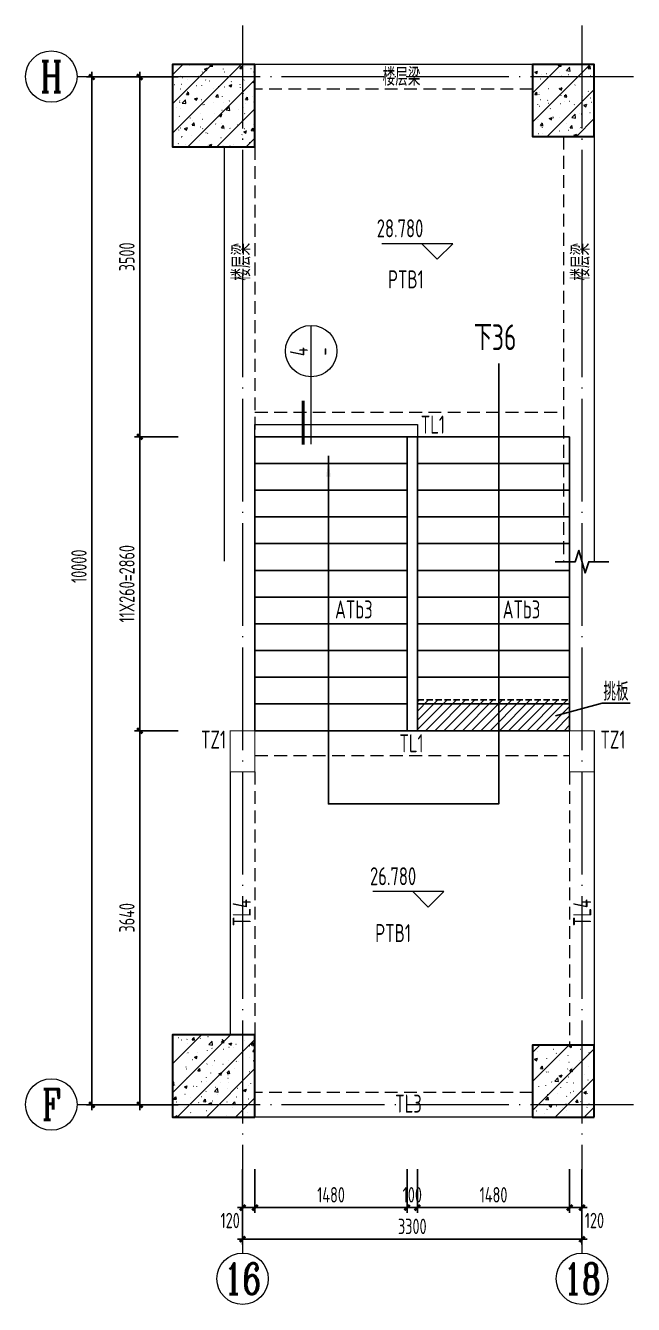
# Model space of a CAD drawing. Extents: x 56246 to 893198, y -950445 to -423535.
# Drawn here: x 514394 to 520304, y -491676 to -479235 of the extents above; entities that cross this region are included whole.
import ezdxf
from ezdxf.enums import TextEntityAlignment as Align

# ---------------------------------------------------------------- set-up
doc = ezdxf.new("R2010")
doc.units = 0
doc.header["$LTSCALE"] = 500
for name, pattern in [('CONTINOUS', [0]), ('DASH', [0.35, 0.25, -0.1]), ('DOTE', [2.42, 2, -0.2, 0.02, -0.2]), ('HIDDEN', [0.375, 0.25, -0.125])]:
    doc.linetypes.add(name, pattern=pattern)
for name, color, linetype, lineweight in [('0S-板-上层柱线', 6, 'Continuous', 18), ('0S-柱-线', 50, 'Continuous', 30), ('0S-梁-不可见', 4, 'HIDDEN', 18), ('0S-梁-线', 5, 'Continuous', 18), ('0S-楼梯-尺寸', 21, 'Continuous', 13), ('0S-楼梯-平面线脚', 3, 'Continuous', 18), ('0S-楼梯-文字', 4, 'Continuous', 20), ('0S-轴线', 1, 'DOTE', 13), ('0S-轴线尺寸', 6, 'CONTINOUS', 18), ('0S-轴线编号', 6, 'CONTINOUS', 18), ('上层柱线', 6, 'Continuous', 18)]:
    doc.layers.add(name, color=color, linetype=linetype, lineweight=lineweight)
for name, color, linetype in [('AXIS_TEXT', 7, 'Continuous'), ('PUB_DIM', 3, 'Continuous'), ('STAIR', 4, 'Continuous'), ('TEXT_LT', 90, 'Continuous'), ('THIN', 7, 'Continuous')]:
    doc.layers.add(name, color=color, linetype=linetype)
doc.styles.add('TSSD_Axis', font='complex.shx', dxfattribs={"width": 0.7, "bigfont": 'hztxt.shx'})
doc.styles.add('TSSD_DIMENSION', font='tssdeng.shx', dxfattribs={"width": 0.7, "bigfont": 'Hztxt.shx'})
doc.styles.add('TSSD_Rein', font='Tssdeng.shx', dxfattribs={"width": 0.7, "bigfont": 'hztxt.shx'})
doc.dimstyles.new('TSSD_50_50', dxfattribs={"dimtxt": 150, "dimasz": 50, "dimexe": 50, "dimexo": 125, "dimgap": 50, "dimtad": 1, "dimdec": 0, "dimzin": 0, "dimdsep": 46, "dimtxsty": 'TSSD_DIMENSION', "dimblk": 'ARCHTICK', "dimblk1": 'ARCHTICK', "dimblk2": 'ARCHTICK', "dimcen": 0, "dimdle": 50, "dimclrt": 7, "dimadec": 0, "dimazin": 0, "dimtfac": 1, "dimtdec": 0, "dimtix": 1, "dimtmove": 2, "dimatfit": 3, "dimfxl": 1, "dimtolj": 1, "dimtzin": 0, "dimarcsym": 0})
pattern_1 = [(45, (72062.94, 38189.64), (-141.421356, 141.421356), []), (50, (72062.94, 38189.64), (286.90407, -25.10085), [30, -330]), (355, (72062.94, 38189.64), (-55.50053, 300.87685), [24, -264]), (100.4514, (72086.85, 38187.55), (231.40375, 275.77582), [25.49608, -280.45684]), (46.1842, (72062.94, 38269.64), (426.89642, -66.2076), [45, -495]), (96.6356, (72098.5, 38264.12), (373.86508, 389.64715), [38.24412, -420.6852]), (351.1842, (72062.94, 38269.64), (373.86478, 389.64744), [36, -396]), (21, (72102.94, 38249.64), (238.76282, -161.04756), [30, -330]), (326, (72102.94, 38249.64), (97.32613, 290.06002), [24, -264]), (71.4514, (72122.84, 38236.22), (336.08905, 129.0122), [25.49608, -280.45684]), (37.5, (72062.94, 38189.64), (4.863942, 133.157542), [2, -260.8, 2, -268, 2, -265]), (7.5, (72062.94, 38189.64), (105.227815, 157.764685), [2, -152.8, 2, -254.8, 2, -101]), (327.5, (71973.74, 38189.64), (213.528974, -9.021949), [2, -100, 2, -312, 2, -414]), (317.5, (71933.74, 38189.64), (233.27447, 40.041993), [2, -130, 2, -207.2, 2, -294])]

# ---------------------------------------------------------------- blocks, each defined once
blk = doc.blocks.new('_ArchTick')
at = {"color": 0, "linetype": 'ByBlock', "const_width": 0.5}
blk.add_lwpolyline([(-0.53, -0.53), (0.53, 0.53)], dxfattribs=at)
blk = doc.blocks.new('*D911')
at = {"layer": '0S-轴线尺寸', "color": 0, "lineweight": -2, "transparency": 16777216}
for p, q in [((516504, -490360), (516504, -491092)), ((519804, -490360), (519804, -491092)), ((519854, -491042), (516454, -491042))]:
    blk.add_line(p, q, dxfattribs=at)
at = {"layer": 'Defpoints', "color": 0, "transparency": 16777216}
for p in [(516504, -490235), (519804, -490235), (516504, -491042)]:
    blk.add_point(p, dxfattribs=at)
at = {"layer": '0S-轴线尺寸', "color": 0, "lineweight": -2, "transparency": 16777216, "xscale": 50, "yscale": 50, "zscale": 50, "rotation": 180}
blk.add_blockref('_ArchTick', (516504, -491042), dxfattribs=at)
at = {"layer": '0S-轴线尺寸', "color": 0, "lineweight": -2, "transparency": 16777216, "xscale": 50, "yscale": 50, "zscale": 50}
blk.add_blockref('_ArchTick', (519804, -491042), dxfattribs=at)
at = {"layer": '0S-轴线尺寸', "color": 7, "transparency": 16777216, "insert": (518154, -490917), "char_height": 150, "attachment_point": 5, "style": 'TSSD_DIMENSION'}
blk.add_mtext('\\A1;3300', dxfattribs=at)
blk = doc.blocks.new('*D912')
at = {"layer": '0S-轴线尺寸', "color": 0, "lineweight": -2, "transparency": 16777216}
for p, q in [((515879, -479735), (514988, -479735)), ((515038, -479685), (515038, -489785)), ((515879, -489735), (514988, -489735))]:
    blk.add_line(p, q, dxfattribs=at)
at = {"layer": 'Defpoints', "color": 0, "transparency": 16777216}
for p in [(516004, -479735), (515038, -489735), (516004, -489735)]:
    blk.add_point(p, dxfattribs=at)
at = {"layer": '0S-轴线尺寸', "color": 0, "lineweight": -2, "transparency": 16777216, "xscale": 50, "yscale": 50, "zscale": 50}
for p, rotation in [((515038, -479735), 90), ((515038, -489735), 270)]:
    blk.add_blockref('_ArchTick', p, dxfattribs=dict(at, rotation=rotation))
at = {"layer": '0S-轴线尺寸', "color": 7, "transparency": 16777216, "insert": (514913, -484495), "char_height": 150, "attachment_point": 5, "rotation": 90, "style": 'TSSD_DIMENSION'}
blk.add_mtext('\\A1;10000', dxfattribs=at)
blk = doc.blocks.new('*D913')
at = {"layer": '0S-轴线尺寸', "color": 0, "lineweight": -2, "transparency": 16777216}
for p, q in [((518204, -490360), (518204, -490785)), ((519684, -490360), (519684, -490785)), ((518154, -490735), (519734, -490735))]:
    blk.add_line(p, q, dxfattribs=at)
at = {"layer": 'Defpoints', "color": 0, "transparency": 16777216}
for p in [(518204, -490235), (519684, -490235), (519684, -490735)]:
    blk.add_point(p, dxfattribs=at)
at = {"layer": '0S-轴线尺寸', "color": 0, "lineweight": -2, "transparency": 16777216, "xscale": 50, "yscale": 50, "zscale": 50, "rotation": 180}
blk.add_blockref('_ArchTick', (518204, -490735), dxfattribs=at)
at = {"layer": '0S-轴线尺寸', "color": 0, "lineweight": -2, "transparency": 16777216, "xscale": 50, "yscale": 50, "zscale": 50}
blk.add_blockref('_ArchTick', (519684, -490735), dxfattribs=at)
at = {"layer": '0S-轴线尺寸', "color": 7, "transparency": 16777216, "insert": (518944, -490610), "char_height": 150, "attachment_point": 5, "style": 'TSSD_DIMENSION'}
blk.add_mtext('\\A1;1480', dxfattribs=at)
blk = doc.blocks.new('*D914')
at = {"layer": '0S-轴线尺寸', "color": 0, "lineweight": -2, "transparency": 16777216}
for p, q in [((519684, -490360), (519684, -490785)), ((519804, -490360), (519804, -490785)), ((519634, -490735), (519854, -490735))]:
    blk.add_line(p, q, dxfattribs=at)
at = {"layer": 'Defpoints', "color": 0, "transparency": 16777216}
for p in [(519684, -490235), (519804, -490235), (519804, -490735)]:
    blk.add_point(p, dxfattribs=at)
at = {"layer": '0S-轴线尺寸', "color": 0, "lineweight": -2, "transparency": 16777216, "xscale": 50, "yscale": 50, "zscale": 50, "rotation": 180}
blk.add_blockref('_ArchTick', (519684, -490735), dxfattribs=at)
at = {"layer": '0S-轴线尺寸', "color": 0, "lineweight": -2, "transparency": 16777216, "xscale": 50, "yscale": 50, "zscale": 50}
blk.add_blockref('_ArchTick', (519804, -490735), dxfattribs=at)
at = {"layer": '0S-轴线尺寸', "color": 7, "transparency": 16777216, "insert": (519925, -490860), "char_height": 150, "attachment_point": 5, "style": 'TSSD_DIMENSION'}
blk.add_mtext('\\A1;120', dxfattribs=at)
blk = doc.blocks.new('*D915')
at = {"layer": '0S-轴线尺寸', "color": 0, "lineweight": -2, "transparency": 16777216}
for p, q in [((515504, -489785), (515504, -486045)), ((515879, -486095), (515454, -486095)), ((515879, -489735), (515454, -489735))]:
    blk.add_line(p, q, dxfattribs=at)
at = {"layer": 'Defpoints', "color": 0, "transparency": 16777216}
for p in [(515504, -486095), (516004, -486095), (516004, -489735)]:
    blk.add_point(p, dxfattribs=at)
at = {"layer": '0S-轴线尺寸', "color": 0, "lineweight": -2, "transparency": 16777216, "xscale": 50, "yscale": 50, "zscale": 50}
for p, rotation in [((515504, -486095), 90), ((515504, -489735), 270)]:
    blk.add_blockref('_ArchTick', p, dxfattribs=dict(at, rotation=rotation))
at = {"layer": '0S-轴线尺寸', "color": 7, "transparency": 16777216, "insert": (515379, -487915), "char_height": 150, "attachment_point": 5, "rotation": 90, "style": 'TSSD_DIMENSION'}
blk.add_mtext('\\A1;3640', dxfattribs=at)
blk = doc.blocks.new('*D916')
at = {"layer": '0S-轴线尺寸', "color": 0, "lineweight": -2, "transparency": 16777216}
for p, q in [((518104, -490360), (518104, -490785)), ((518204, -490360), (518204, -490785)), ((518104, -490735), (518054, -490735)), ((518104, -490735), (518204, -490735)), ((518204, -490735), (518254, -490735))]:
    blk.add_line(p, q, dxfattribs=at)
at = {"layer": 'Defpoints', "color": 0, "transparency": 16777216}
for p in [(518104, -490235), (518204, -490235), (518204, -490735)]:
    blk.add_point(p, dxfattribs=at)
at = {"layer": '0S-轴线尺寸', "color": 0, "lineweight": -2, "transparency": 16777216, "xscale": 50, "yscale": 50, "zscale": 50}
blk.add_blockref('_ArchTick', (518104, -490735), dxfattribs=at)
at = {"layer": '0S-轴线尺寸', "color": 0, "lineweight": -2, "transparency": 16777216, "xscale": 50, "yscale": 50, "zscale": 50, "rotation": 180}
blk.add_blockref('_ArchTick', (518204, -490735), dxfattribs=at)
at = {"layer": '0S-轴线尺寸', "color": 7, "transparency": 16777216, "insert": (518154, -490610), "char_height": 150, "attachment_point": 5, "style": 'TSSD_DIMENSION'}
blk.add_mtext('\\A1;100', dxfattribs=at)
blk = doc.blocks.new('*D917')
at = {"layer": '0S-轴线尺寸', "color": 0, "lineweight": -2, "transparency": 16777216}
for p, q in [((516624, -490360), (516624, -490785)), ((518104, -490360), (518104, -490785)), ((516574, -490735), (518154, -490735))]:
    blk.add_line(p, q, dxfattribs=at)
at = {"layer": 'Defpoints', "color": 0, "transparency": 16777216}
for p in [(516624, -490235), (518104, -490235), (518104, -490735)]:
    blk.add_point(p, dxfattribs=at)
at = {"layer": '0S-轴线尺寸', "color": 0, "lineweight": -2, "transparency": 16777216, "xscale": 50, "yscale": 50, "zscale": 50, "rotation": 180}
blk.add_blockref('_ArchTick', (516624, -490735), dxfattribs=at)
at = {"layer": '0S-轴线尺寸', "color": 0, "lineweight": -2, "transparency": 16777216, "xscale": 50, "yscale": 50, "zscale": 50}
blk.add_blockref('_ArchTick', (518104, -490735), dxfattribs=at)
at = {"layer": '0S-轴线尺寸', "color": 7, "transparency": 16777216, "insert": (517364, -490610), "char_height": 150, "attachment_point": 5, "style": 'TSSD_DIMENSION'}
blk.add_mtext('\\A1;1480', dxfattribs=at)
blk = doc.blocks.new('*D918')
at = {"layer": '0S-轴线尺寸', "color": 0, "lineweight": -2, "transparency": 16777216}
for p, q in [((516504, -490360), (516504, -490785)), ((516624, -490360), (516624, -490785)), ((516454, -490735), (516674, -490735))]:
    blk.add_line(p, q, dxfattribs=at)
at = {"layer": 'Defpoints', "color": 0, "transparency": 16777216}
for p in [(516504, -490235), (516624, -490235), (516624, -490735)]:
    blk.add_point(p, dxfattribs=at)
at = {"layer": '0S-轴线尺寸', "color": 0, "lineweight": -2, "transparency": 16777216, "xscale": 50, "yscale": 50, "zscale": 50, "rotation": 180}
blk.add_blockref('_ArchTick', (516504, -490735), dxfattribs=at)
at = {"layer": '0S-轴线尺寸', "color": 0, "lineweight": -2, "transparency": 16777216, "xscale": 50, "yscale": 50, "zscale": 50}
blk.add_blockref('_ArchTick', (516624, -490735), dxfattribs=at)
at = {"layer": '0S-轴线尺寸', "color": 7, "transparency": 16777216, "insert": (516383, -490860), "char_height": 150, "attachment_point": 5, "style": 'TSSD_DIMENSION'}
blk.add_mtext('\\A1;120', dxfattribs=at)
blk = doc.blocks.new('*D919')
at = {"layer": '0S-轴线尺寸', "color": 0, "lineweight": -2, "transparency": 16777216}
for p, q in [((515879, -479735), (515454, -479735)), ((515504, -483285), (515504, -479685)), ((515879, -483235), (515454, -483235))]:
    blk.add_line(p, q, dxfattribs=at)
at = {"layer": 'Defpoints', "color": 0, "transparency": 16777216}
for p in [(515504, -479735), (516004, -479735), (516004, -483235)]:
    blk.add_point(p, dxfattribs=at)
at = {"layer": '0S-轴线尺寸', "color": 0, "lineweight": -2, "transparency": 16777216, "xscale": 50, "yscale": 50, "zscale": 50}
for p, rotation in [((515504, -479735), 90), ((515504, -483235), 270)]:
    blk.add_blockref('_ArchTick', p, dxfattribs=dict(at, rotation=rotation))
at = {"layer": '0S-轴线尺寸', "color": 7, "transparency": 16777216, "insert": (515379, -481485), "char_height": 150, "attachment_point": 5, "rotation": 90, "style": 'TSSD_DIMENSION'}
blk.add_mtext('\\A1;3500', dxfattribs=at)
blk = doc.blocks.new('*D920')
at = {"layer": '0S-轴线尺寸', "color": 0, "lineweight": -2, "transparency": 16777216}
for p, q in [((515504, -486145), (515504, -483185)), ((515879, -483235), (515454, -483235)), ((515879, -486095), (515454, -486095))]:
    blk.add_line(p, q, dxfattribs=at)
at = {"layer": 'Defpoints', "color": 0, "transparency": 16777216}
for p in [(515504, -483235), (516004, -483235), (516004, -486095)]:
    blk.add_point(p, dxfattribs=at)
at = {"layer": '0S-轴线尺寸', "color": 0, "lineweight": -2, "transparency": 16777216, "xscale": 50, "yscale": 50, "zscale": 50}
for p, rotation in [((515504, -483235), 90), ((515504, -486095), 270)]:
    blk.add_blockref('_ArchTick', p, dxfattribs=dict(at, rotation=rotation))
at = {"layer": '0S-轴线尺寸', "color": 7, "transparency": 16777216, "insert": (515379, -484665), "char_height": 150, "attachment_point": 5, "rotation": 90, "style": 'TSSD_DIMENSION'}
blk.add_mtext('\\A1;11X260=2860', dxfattribs=at)
blk = doc.blocks.new('ts_axno')
at = {"color": 0, "linetype": 'ByBlock', "lineweight": -2}
blk.add_circle((0, 0), 0.5, dxfattribs=at)
at = {"color": 0, "linetype": 'ByBlock', "lineweight": -2, "style": 'TSSD_Axis', "width": 0.7}
blk.add_attdef('A', text='', height=0.6, dxfattribs=at).set_placement((0, 0), align=Align.MIDDLE_CENTER)
blk = doc.blocks.new('_ARROW')
blk.add_solid([(0, 0), (-1, 0.1), (-1, -0.1)])

msp = doc.modelspace()

# ---------------------------------------------------------------- hatches: boundary and pattern name
h = msp.add_hatch()
h.set_pattern_fill('ANSI31', color=256, scale=20)
h.set_pattern_definition([(45, (198410.71, -15703.795), (-44.9012806, 44.9012806), [])])
h.paths.add_polyline_path([(519683.8443, -486094.8128), (518203.8443, -486094.8128), (518203.8443, -485794.8128), (519683.8443, -485794.8128)])
at = {"layer": '上层柱线'}
h = msp.add_hatch(dxfattribs=at)
h.set_pattern_fill('钢筋混凝土', color=256, scale=40, pattern_type=2)
h.set_pattern_definition(pattern_1)
h.paths.add_polyline_path([(516623.8443, -480414.8128), (516623.8443, -479614.8128), (515823.8443, -479614.8128), (515823.8443, -480414.8128)])
h = msp.add_hatch(dxfattribs=at)
h.set_pattern_fill('钢筋混凝土', color=256, scale=40, pattern_type=2)
h.set_pattern_definition(pattern_1)
h.paths.add_polyline_path([(519923.8443, -480314.8128), (519923.8443, -479614.8128), (519323.8443, -479614.8128), (519323.8443, -480314.8128)])
h = msp.add_hatch(dxfattribs=at)
h.set_pattern_fill('钢筋混凝土', color=256, scale=40, pattern_type=2)
h.set_pattern_definition([(45, (72062.94, 38469.64), (-141.421356, 141.421356), []), (50, (72062.94, 38469.64), (286.90407, -25.10085), [30, -330]), (355, (72062.94, 38469.64), (-55.50053, 300.87685), [24, -264]), (100.4514, (72086.85, 38467.55), (231.40375, 275.77582), [25.49608, -280.45684]), (46.1842, (72062.94, 38549.64), (426.89642, -66.2076), [45, -495]), (96.6356, (72098.5, 38544.12), (373.86508, 389.64715), [38.24412, -420.6852]), (351.1842, (72062.94, 38549.64), (373.86478, 389.64744), [36, -396]), (21, (72102.94, 38529.64), (238.76282, -161.04756), [30, -330]), (326, (72102.94, 38529.64), (97.32613, 290.06002), [24, -264]), (71.4514, (72122.84, 38516.22), (336.08905, 129.0122), [25.49608, -280.45684]), (37.5, (72062.94, 38469.64), (4.863942, 133.157542), [2, -260.8, 2, -268, 2, -265]), (7.5, (72062.94, 38469.64), (105.227815, 157.764685), [2, -152.8, 2, -254.8, 2, -101]), (327.5, (71973.74, 38469.64), (213.528974, -9.021949), [2, -100, 2, -312, 2, -414]), (317.5, (71933.74, 38469.64), (233.27447, 40.041993), [2, -130, 2, -207.2, 2, -294])])
h.paths.add_polyline_path([(516623.8443, -489854.8148), (516623.8443, -489054.8148), (515823.8443, -489054.8148), (515823.8443, -489854.8148)])
h = msp.add_hatch(dxfattribs=at)
h.set_pattern_fill('钢筋混凝土', color=256, scale=40, pattern_type=2)
h.set_pattern_definition(pattern_1)
h.paths.add_polyline_path([(519923.8443, -489854.8148), (519923.8443, -489154.8148), (519323.8443, -489154.8148), (519323.8443, -489854.8148)])

# ---------------------------------------------------------------- linework, layer by layer
at = {"linetype": 'DASH', "ltscale": 0.5}
msp.add_lwpolyline([(519683.8443, -486094.8128), (518203.8443, -486094.8128), (518203.8443, -485794.8128), (519683.8443, -485794.8128)], close=True, dxfattribs=at)
at = {"layer": '0S-板-上层柱线', "const_width": 10}
for points in [[(516383.8443, -486094.8128), (516623.8443, -486094.8128), (516623.8443, -486494.8128), (516383.8443, -486494.8128)], [(519683.8443, -486094.8128), (519923.8443, -486094.8128), (519923.8443, -486494.8128), (519683.8443, -486494.8128)]]:
    msp.add_lwpolyline(points, close=True, dxfattribs=at)
at = {"layer": '0S-柱-线'}
for points in [[(516623.8443, -480414.8128), (516623.8443, -479614.8128), (515823.8443, -479614.8128), (515823.8443, -480414.8128)], [(519923.8443, -480314.8128), (519923.8443, -479614.8128), (519323.8443, -479614.8128), (519323.8443, -480314.8128)], [(516623.8443, -489854.8148), (516623.8443, -489054.8148), (515823.8443, -489054.8148), (515823.8443, -489854.8148)], [(519923.8443, -489854.8148), (519923.8443, -489154.8148), (519323.8443, -489154.8148), (519323.8443, -489854.8148)]]:
    msp.add_lwpolyline(points, close=True, dxfattribs=at)
at = {"layer": '0S-梁-不可见'}
for p, q in [((519323.8443, -479854.8128), (516623.8443, -479854.8128)), ((519623.8443, -480314.8128), (519623.8443, -484450.3213)), ((516623.8443, -480414.8128), (516623.8443, -484446.3637)), ((516623.8443, -482994.8128), (519623.8443, -482994.8128)), ((516623.8443, -486334.8128), (519683.8443, -486334.8128)), ((516623.8443, -486494.8128), (516623.8443, -489054.8148)), ((519683.8443, -486494.8128), (519683.8443, -489154.8148)), ((519323.8443, -489614.8128), (516623.8443, -489614.8128))]:
    msp.add_line(p, q, dxfattribs=at)
at = {"layer": '0S-梁-线'}
for p, q in [((519323.8443, -479614.8128), (516623.8443, -479614.8128)), ((519923.8443, -480314.8128), (519923.8443, -484450.3213)), ((516323.8443, -480414.8128), (516323.8443, -484446.3637)), ((516623.8443, -483234.8128), (519623.8443, -483234.8128)), ((516623.8443, -486094.8128), (519683.8443, -486094.8128)), ((516383.8443, -486494.8128), (516383.8443, -489054.8148)), ((519923.8443, -486494.8128), (519923.8443, -489154.8148)), ((519323.8443, -489854.8128), (516623.8443, -489854.8128))]:
    msp.add_line(p, q, dxfattribs=at)
at = {"layer": '0S-楼梯-尺寸'}
msp.add_line((517170.6604, -483307.9387), (517170.6604, -482151.7054), dxfattribs=at)
at = {"layer": '0S-楼梯-尺寸', "const_width": 30}
msp.add_lwpolyline([(517092.1448, -483312.643), (517092.1448, -482884.2834)], dxfattribs=at)
at = {"layer": '0S-楼梯-尺寸'}
msp.add_circle((517170.6604, -482401.7054), 250, dxfattribs=at)
at = {"layer": '0S-楼梯-平面线脚'}
msp.add_lwpolyline([(516623.8443, -483234.8128), (516623.8443, -483114.8128), (518203.8443, -483114.8128), (518203.8443, -483234.8128)], close=True, dxfattribs=at)
at = {"layer": '0S-楼梯-文字'}
for p, q in [((518396.7461, -481357.2073), (517856.7461, -481357.2073)), ((518246.7461, -481357.2073), (518396.7461, -481507.2073)), ((518546.7461, -481357.2073), (518246.7461, -481357.2073)), ((518396.7461, -481507.2073), (518546.7461, -481357.2073)), ((518309.6097, -487660.2374), (517769.6097, -487660.2374)), ((518159.6097, -487660.2374), (518309.6097, -487810.2374)), ((518459.6097, -487660.2374), (518159.6097, -487660.2374)), ((518309.6097, -487810.2374), (518459.6097, -487660.2374))]:
    msp.add_line(p, q, dxfattribs=at)
at = {"layer": '0S-轴线'}
for p, q in [((516503.8443, -479234.8128), (516503.8443, -490234.8128)), ((519803.8443, -479234.8128), (519803.8443, -490234.8128)), ((520303.8443, -479734.8128), (516003.8443, -479734.8128)), ((520303.8443, -489734.8128), (516003.8443, -489734.8128))]:
    msp.add_line(p, q, dxfattribs=at)
at = {"layer": '0S-轴线尺寸'}
for p, q in [((516503.8443, -490234.8128), (516503.8443, -491176.3969)), ((519803.8443, -490234.8128), (519803.8443, -491176.3969))]:
    msp.add_line(p, q, dxfattribs=at)
at = {"layer": '0S-轴线编号'}
for p, q in [((516003.8443, -479734.8128), (514894.1784, -479734.8128)), ((516003.8443, -489734.8128), (514894.1784, -489734.8128))]:
    msp.add_line(p, q, dxfattribs=at)
at = {"layer": 'PUB_DIM'}
msp.add_lwpolyline([(517338.8443, -483422.0592), (517338.8443, -486806.3511), (518993.7977, -486806.3511), (518993.7977, -482523.573)], dxfattribs=at)
at = {"layer": 'STAIR'}
for p, q in [((518103.8443, -483234.8128), (516623.8443, -483234.8128)), ((516623.8443, -486094.8128), (516623.8443, -483234.8128)), ((518103.8443, -483234.8128), (516623.8443, -483234.8128)), ((518203.8443, -483234.8128), (518103.8443, -483234.8128)), ((518103.8443, -483234.8128), (518103.8443, -486094.8128)), ((518203.8443, -483234.8128), (518203.8443, -486094.8128)), ((519683.8443, -483234.8128), (518203.8443, -483234.8128)), ((519683.8443, -486094.8128), (519683.8443, -483234.8128)), ((518103.8443, -483494.8128), (516623.8443, -483494.8128)), ((519683.8443, -483494.8128), (518203.8443, -483494.8128)), ((518103.8443, -483754.8128), (516623.8443, -483754.8128)), ((519683.8443, -483754.8128), (518203.8443, -483754.8128)), ((518103.8443, -484014.8128), (516623.8443, -484014.8128)), ((519683.8443, -484014.8128), (518203.8443, -484014.8128)), ((518103.8443, -484274.8128), (516623.8443, -484274.8128)), ((519683.8443, -484274.8128), (518203.8443, -484274.8128)), ((518103.8443, -484534.8128), (516623.8443, -484534.8128)), ((519683.8443, -484534.8128), (518203.8443, -484534.8128)), ((518103.8443, -484794.8128), (516623.8443, -484794.8128)), ((519683.8443, -484794.8128), (518203.8443, -484794.8128)), ((518103.8443, -485054.8128), (516623.8443, -485054.8128)), ((519683.8443, -485054.8128), (518203.8443, -485054.8128)), ((518103.8443, -485314.8128), (516623.8443, -485314.8128)), ((519683.8443, -485314.8128), (518203.8443, -485314.8128)), ((518103.8443, -485574.8128), (516623.8443, -485574.8128)), ((519683.8443, -485574.8128), (518203.8443, -485574.8128)), ((518103.8443, -485834.8128), (516623.8443, -485834.8128)), ((519683.8443, -485834.8128), (518203.8443, -485834.8128)), ((518103.8443, -486094.8128), (516623.8443, -486094.8128)), ((518203.8443, -486094.8128), (518103.8443, -486094.8128)), ((519683.8443, -486094.8128), (518203.8443, -486094.8128))]:
    msp.add_line(p, q, dxfattribs=at)
at = {"layer": 'TEXT_LT'}
msp.add_lwpolyline([(519545.9123, -485949.5748), (520000.5765, -485825.7639), (520272.5298, -485825.7639)], dxfattribs=at)
at = {"layer": 'THIN'}
msp.add_lwpolyline([(520063.8443, -484450.3213), (519868.8443, -484450.3213), (519833.8443, -484560.3213), (519773.8443, -484340.3213), (519738.8443, -484450.3213), (519543.8443, -484450.3213)], dxfattribs=at)
at = {"layer": '上层柱线'}
for points in [[(519923.8443, -480314.8128), (519923.8443, -479614.8128), (519323.8443, -479614.8128), (519323.8443, -480314.8128)], [(519923.8443, -489854.8148), (519923.8443, -489154.8148), (519323.8443, -489154.8148), (519323.8443, -489854.8148)]]:
    msp.add_lwpolyline(points, close=True, dxfattribs=at)

# ---------------------------------------------------------------- block references
at = {"layer": '0S-轴线编号'}
ref = msp.add_blockref('ts_axno', (514644.2018, -479731.3912), dxfattribs=dict(at, xscale=500, yscale=500, zscale=500))
ref.add_attrib('18', 'H', dxfattribs={"height": 300, "style": 'TSSD_Axis', "width": 0.7}).set_placement((514644.2018, -479731.3912), align=Align.MIDDLE_CENTER)
ref = msp.add_blockref('ts_axno', (514644.2018, -489731.3912), dxfattribs=dict(at, xscale=500, yscale=500, zscale=500))
ref.add_attrib('18', 'F', dxfattribs={"height": 300, "style": 'TSSD_Axis', "width": 0.7}).set_placement((514644.2018, -489731.3912), align=Align.MIDDLE_CENTER)
ref = msp.add_blockref('ts_axno', (516503.8443, -491426.3969), dxfattribs=dict(at, xscale=500, yscale=500, zscale=500))
ref.add_attrib('17', '16', dxfattribs={"height": 300, "style": 'TSSD_Axis', "width": 0.7}).set_placement((516503.8443, -491426.3969), align=Align.MIDDLE_CENTER)
ref = msp.add_blockref('ts_axno', (519803.8443, -491426.3969), dxfattribs=dict(at, xscale=500, yscale=500, zscale=500))
ref.add_attrib('18', '18', dxfattribs={"height": 300, "style": 'TSSD_Axis', "width": 0.7}).set_placement((519803.8443, -491426.3969), align=Align.MIDDLE_CENTER)
at = {"layer": 'PUB_DIM', "xscale": 200, "yscale": 200, "zscale": 200, "rotation": 90}
msp.add_blockref('_ARROW', (517338.8443, -483422.0592), dxfattribs=at)

# ---------------------------------------------------------------- texts
at = {"layer": '0S-楼梯-尺寸', "style": 'TSSD_Rein', "width": 0.7}
for s, p in [('4', (517051.8237, -482406.6867)), ('-', (517291.5234, -482406.6867))]:
    msp.add_text(s, height=175, rotation=90, dxfattribs=at).set_placement(p, align=Align.MIDDLE)
at = {"layer": '0S-楼梯-文字', "style": 'TSSD_Rein', "width": 0.7}
for s, p in [('楼层梁', (517866.0473, -479820.748)), ('TL1', (518236.5169, -483204.4682)), ('TZ1', (516100.1302, -486268.8906)), ('TL1', (518028.6657, -486304.4682)), ('TZ1', (519983.5082, -486268.8906)), ('TL3', (517987.5996, -489810.4238))]:
    msp.add_text(s, height=175, dxfattribs=at).set_placement(p)
for s, p in [('28.780', (518035.041, -481207.2073)), ('PTB1', (518091.5581, -481703.361)), ('26.780', (517967.1892, -487510.2374)), ('PTB1', (517967.1892, -488063.5552))]:
    msp.add_text(s, height=175, dxfattribs=at).set_placement(p, align=Align.MIDDLE)
for s, p in [('楼层梁', (516579.601, -481716.1288)), ('楼层梁', (519877.7486, -481716.1288)), ('TL4', (516583.715, -487996.425)), ('TL4', (519893.3027, -487996.425))]:
    msp.add_text(s, height=175, rotation=90, dxfattribs=at).set_placement(p)
at = {"layer": 'AXIS_TEXT', "style": 'TSSD_DIMENSION', "width": 0.7}
msp.add_text('下36', height=250, dxfattribs=at).set_placement((518752.8564, -482391.8082))
at = {"layer": 'TEXT_LT', "style": 'TSSD_Rein', "width": 0.7}
for p in [(517403.1446, -485002.1021), (519033.0981, -485002.1021)]:
    msp.add_text('ATb3', height=175, dxfattribs=at).set_placement(p)
msp.add_text('挑板', height=175, rotation=359.99999997, dxfattribs=at).set_placement((520011.9223, -485801.9567, 33.9))

# ---------------------------------------------------------------- dimensions: what is measured, and where the dimension line sits
at = {"layer": '0S-轴线尺寸'}
for base, p1, p2, angle, picture, middle, dimtype in [((515038.3629, -489734.8128), (516003.8443, -479734.8128), (516003.8443, -489734.8128), 270, '*D912', (514913.3629, -484494.8128), 160), ((516623.8443, -490734.8128), (516503.8443, -490234.8128), (516623.8443, -490234.8128), 0, '*D918', (516382.8827, -490859.8128), 161), ((519803.8443, -490734.8128), (519683.8443, -490234.8128), (519803.8443, -490234.8128), 0, '*D914', (519924.8058, -490859.8128), 161)]:
    dim = msp.add_linear_dim(base=base, p1=p1, p2=p2, angle=angle, dimstyle='TSSD_50_50', dxfattribs=at)
    dim.commit()
    dim.dimension.update_dxf_attribs({"geometry": picture, "text_midpoint": middle, "dimtype": dimtype})
for p1, p2, distance, picture, middle in [((516003.8443, -483234.8129), (516003.8443, -479734.8128), 500, '*D919', (515378.8443, -481484.8128)), ((516003.8443, -489734.8128), (516003.8443, -486094.8128), 500, '*D915', (515378.8443, -487914.8128)), ((516623.8443, -490234.8128), (518103.8443, -490234.8128), -500, '*D917', (517363.8443, -490609.8128)), ((518103.8443, -490234.8128), (518203.8443, -490234.8128), -500, '*D916', (518153.8443, -490609.8128)), ((518203.8443, -490234.8128), (519683.8443, -490234.8128), -500, '*D913', (518943.8443, -490609.8128))]:
    dim = msp.add_aligned_dim(p1=p1, p2=p2, distance=distance, dimstyle='TSSD_50_50', dxfattribs=at)
    dim.commit()
    dim.dimension.update_dxf_attribs({"geometry": picture, "text_midpoint": middle})
dim = msp.add_aligned_dim(p1=(516003.8443, -486094.8128), p2=(516003.8443, -483234.8129), distance=500, text='11X260=<>', dimstyle='TSSD_50_50', dxfattribs=at)
dim.commit()
dim.dimension.update_dxf_attribs({"geometry": '*D920', "text_midpoint": (515378.8443, -484664.8128)})
dim = msp.add_linear_dim(base=(516503.8443, -491042.1825), p1=(519803.8443, -490234.8128), p2=(516503.8443, -490234.8128), dimstyle='TSSD_50_50', dxfattribs=at)
dim.commit()
dim.dimension.update_dxf_attribs({"geometry": '*D911', "text_midpoint": (518153.8443, -490917.1825)})

doc.saveas('drawing.dxf')
